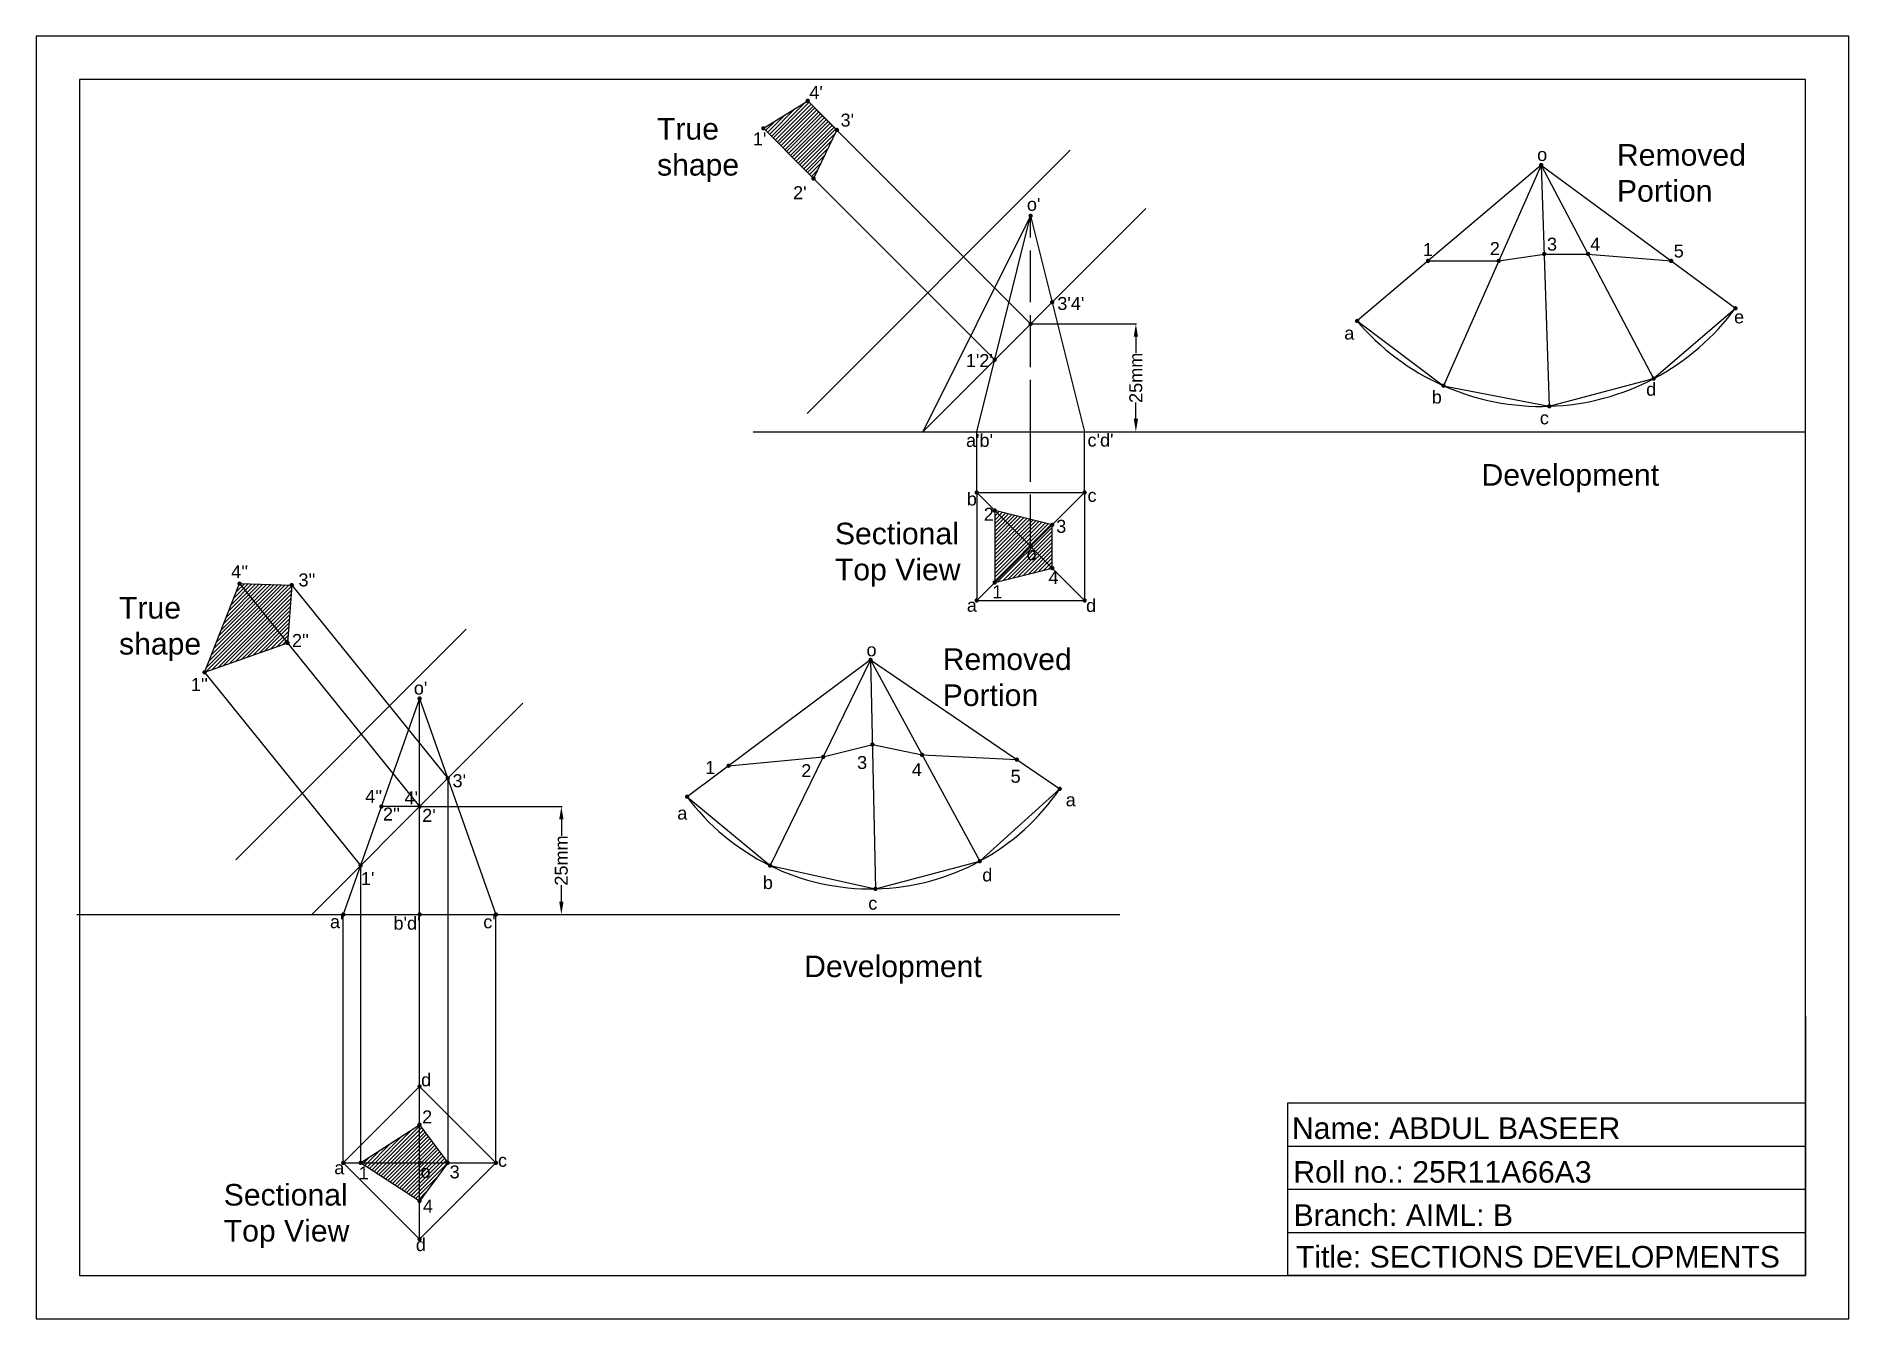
# Model space of a CAD drawing. Header units: inches. Extents: x 0 to 420, y 0 to 297.
import ezdxf

# ---------------------------------------------------------------- set-up
doc = ezdxf.new("R2010")
doc.units = ezdxf.units.IN
doc.header["$MEASUREMENT"] = 0
doc.header["$PDMODE"] = 35
doc.linetypes.add('ACAD_ISO02W100', pattern=[15, 12, -3])
doc.layers.add('Discontinuos', color=7, linetype='ACAD_ISO02W100')
doc.styles.get("Standard").update_dxf_attribs({"font": 'arial.ttf'})
doc.dimstyles.get("Standard").update_dxf_attribs({"dimtxt": 3, "dimasz": 3, "dimexe": 0.18, "dimexo": 0.0625, "dimgap": 0.09, "dimtad": 0, "dimdec": 4, "dimzin": 0, "dimdsep": 46, "dimtxsty": 'Standard', "dimcen": 0.09, "dimclrd": 256, "dimclre": 256, "dimadec": 0, "dimazin": 0, "dimtfac": 1, "dimtdec": 4, "dimtofl": 0, "dimtmove": 0, "dimatfit": 3, "dimfxl": 1, "dimtolj": 1, "dimtzin": 0, "dimlwd": -1, "dimarcsym": 0})

# ---------------------------------------------------------------- blocks, each defined once
blk = doc.blocks.new('*D1')
at = {"lineweight": -2, "transparency": 16777216}
for p, q in [((88.89, 118.62), (121.86, 118.62)), ((88.89, 93.62), (121.86, 93.62))]:
    blk.add_line(p, q, dxfattribs=at)
at = {"transparency": 16777216}
for p, q in [((121.68, 115.62), (121.68, 111.84)), ((121.68, 96.62), (121.68, 100.41))]:
    blk.add_line(p, q, dxfattribs=at)
for points in [[(121.18, 115.62), (122.18, 115.62), (121.68, 118.62)], [(121.18, 96.62), (122.18, 96.62), (121.68, 93.62)]]:
    blk.add_solid(points, dxfattribs=at)
at = {"layer": 'Defpoints', "color": 0, "transparency": 16777216}
for p in [(88.83, 118.62), (121.68, 118.62), (88.83, 93.62)]:
    blk.add_point(p, dxfattribs=at)
at = {"color": 0, "transparency": 16777216, "insert": (121.68, 106.12), "char_height": 3, "attachment_point": 5, "rotation": 90}
blk.add_mtext('\\A1;25mm', dxfattribs=at)
blk = doc.blocks.new('*D2')
at = {"lineweight": -2, "transparency": 16777216}
for p, q in [((230.49, 230.41), (254.99, 230.41)), ((230.49, 205.41), (254.99, 205.41))]:
    blk.add_line(p, q, dxfattribs=at)
at = {"transparency": 16777216}
for p, q in [((254.81, 227.41), (254.81, 223.62)), ((254.81, 208.41), (254.81, 212.19))]:
    blk.add_line(p, q, dxfattribs=at)
for points in [[(254.31, 227.41), (255.31, 227.41), (254.81, 230.41)], [(254.31, 208.41), (255.31, 208.41), (254.81, 205.41)]]:
    blk.add_solid(points, dxfattribs=at)
at = {"layer": 'Defpoints', "color": 0, "transparency": 16777216}
for p in [(230.42, 230.41), (254.81, 230.41), (230.42, 205.41)]:
    blk.add_point(p, dxfattribs=at)
at = {"color": 0, "transparency": 16777216, "insert": (254.81, 217.91), "char_height": 3, "attachment_point": 5, "rotation": 90}
blk.add_mtext('\\A1;25mm', dxfattribs=at)

msp = doc.modelspace()

# ---------------------------------------------------------------- hatches: boundary and pattern name
h = msp.add_hatch()
h.set_pattern_fill('ANSI31', color=256, scale=5)
h.set_pattern_definition([(45, (-19.4821, 19.4821), (-0.4419417, 0.4419417), [])])
h.paths.add_polyline_path([(179.93607, 264.22888, -0.318594019), (180.22121, 264.2774), (185.41729, 275.08068, -0.288227423), (185.27565, 275.30597, -0.198912367), (185.34887, 275.48275), (178.93603, 281.89559, -0.48294489), (178.54698, 281.9403), (168.69713, 275.81216, -0.14004284), (168.73486, 275.68009, -0.198912367), (168.66164, 275.50331)])
h = msp.add_hatch()
h.set_pattern_fill('ANSI31', color=256, scale=5)
h.paths.add_polyline_path([(230.42447, 185.09255), (222.09114, 187.17588), (230.42447, 178.84255)], flags=17)
h.paths.add_polyline_path([(235.42447, 183.84255), (230.42447, 185.09255), (230.42447, 178.84255)])
h.paths.add_polyline_path([(235.42447, 183.84255), (230.42447, 178.84255), (235.42447, 173.84255)])
h.paths.add_polyline_path([(230.42447, 178.84255), (222.09114, 170.50922), (235.42447, 173.84255)])
h.paths.add_polyline_path([(222.09114, 187.17588), (222.09114, 170.50922), (230.42447, 178.84255)])
h = msp.add_hatch()
h.set_pattern_fill('ANSI31', color=256, scale=5)
h.paths.add_polyline_path([(47.27123, 170.04435, -0.270286154), (47.02224, 170.00628), (39.0886, 149.92374, -0.216993988), (39.23244, 149.77456), (57.9896, 156.40624, -0.317835613), (58.06816, 156.68401)])
h.paths.add_polyline_path([(59.18166, 169.64494, -0.401363295), (58.94989, 169.9014), (47.36399, 170.23167, -0.219060862), (47.27123, 170.04435), (58.06816, 156.68401, -0.190311668), (58.24342, 156.73891)])
h = msp.add_hatch()
h.set_pattern_fill('ANSI31', color=256, scale=5)
h.paths.add_polyline_path([(88.82598, 44.93873), (75.15302, 36.0999), (88.82598, 36.0999)])
h.paths.add_polyline_path([(88.82598, 36.0999), (75.15302, 36.0999), (88.82598, 27.26106)])
h.paths.add_polyline_path([(88.82598, 44.93873), (88.82598, 36.0999), (95.35607, 36.0999)])
h.paths.add_polyline_path([(95.35607, 36.0999), (88.82598, 36.0999), (88.82598, 27.26106)])

# ---------------------------------------------------------------- linework, layer by layer
for p, q in [((168.48486, 275.68009), (178.75925, 282.07237)), ((178.75925, 282.07237), (185.52565, 275.30597)), ((230.42447, 230.40715), (180.68684, 280.14478)), ((180.11285, 264.05211), (168.48486, 275.68009)), ((185.52565, 275.30597), (180.11285, 264.05211)), ((222.09114, 222.07382), (173.43592, 270.72903)), ((178.62213, 209.64276), (239.5709, 270.59152)), ((348.74159, 267.17964), (306.06866, 231.06842)), ((348.74159, 267.17964), (326.07647, 216.07884)), ((348.74159, 267.17964), (393.74041, 234.01179)), ((348.74159, 267.17964), (350.61731, 211.30942)), ((348.74159, 267.17964), (374.783, 217.71405)), ((205.42447, 205.40715), (257.10091, 257.08359)), ((230.42447, 255.40715), (205.42447, 205.40715)), ((217.92447, 205.40715), (230.42447, 255.40715)), ((230.42447, 255.40715), (242.92447, 205.40715)), ((322.51326, 244.98437), (339.14716, 244.98437)), ((338.89716, 244.98437), (349.43332, 246.57572)), ((349.43332, 246.57572), (359.83863, 246.57572)), ((359.58863, 246.57572), (378.85391, 244.98437)), ((378.60391, 244.98437), (378.85391, 244.98437)), ((306.06866, 231.06842), (326.07647, 216.07884)), ((374.783, 217.71405), (393.74041, 234.01179)), ((326.07647, 216.07884), (350.61731, 211.30942)), ((350.61731, 211.30942), (374.783, 217.71405)), ((166.15123, 205.40715), (410, 205.40715)), ((217.92447, 191.34255), (217.92447, 205.40715)), ((242.92447, 191.34255), (242.92447, 205.40715)), ((217.92447, 191.34255), (242.92447, 191.34255)), ((217.92447, 191.34255), (217.92447, 166.34255)), ((217.92447, 191.34255), (242.92447, 166.34255)), ((242.92447, 191.34255), (217.92447, 166.34255)), ((242.92447, 191.34255), (242.92447, 166.34255)), ((222.09114, 187.17588), (222.09114, 170.50922)), ((235.42447, 183.84255), (222.09114, 187.17588)), ((235.42447, 173.84255), (235.42447, 183.84255)), ((222.09114, 170.50922), (235.42447, 173.84255)), ((38.99674, 149.69123), (47.11409, 170.23879)), ((47.11409, 170.23879), (88.82598, 118.6237)), ((47.11409, 170.23879), (59.19979, 169.89428)), ((59.19979, 169.89428), (58.2253, 156.48957)), ((59.19979, 169.89428), (95.51321, 124.95935)), ((217.92447, 166.34255), (242.92447, 166.34255)), ((46.2313, 106.30903), (99.58418, 159.66191)), ((58.2253, 156.48957), (38.99674, 149.69123)), ((193.34447, 152.5704), (150.80674, 120.89956)), ((193.34447, 152.5704), (170.04229, 104.93104)), ((193.34447, 152.5704), (237.17223, 122.71028)), ((193.34447, 152.5704), (194.4561, 99.54904)), ((193.34447, 152.5704), (218.62288, 105.94957)), ((38.8396, 149.88567), (75.15302, 104.95074)), ((88.82598, 143.6237), (71.14831, 93.6237)), ((88.82598, 93.6237), (88.82598, 143.6237)), ((88.82598, 143.6237), (106.50365, 93.6237)), ((95.35607, 125.15379), (112.77616, 142.57388)), ((182.35971, 130.11299), (193.7551, 132.98441)), ((193.7551, 132.98441), (205.26082, 130.59313)), ((205.26082, 130.59313), (227.24345, 129.47482)), ((160.44328, 128.0743), (182.35971, 130.11299)), ((63.82598, 93.6237), (95.35607, 125.15379)), ((95.35607, 125.15379), (95.35607, 36.0999)), ((218.62288, 105.94957), (237.17223, 122.71028)), ((88.82598, 118.6237), (79.98714, 118.6237)), ((150.80674, 120.89956), (170.04229, 104.93104)), ((194.4561, 99.54904), (218.62288, 105.94957)), ((75.15302, 104.95074), (75.15302, 36.0999)), ((170.04229, 104.93104), (194.4561, 99.54904)), ((9.396, 93.6237), (251.12479, 93.6237)), ((71.14831, 36.0999), (71.14831, 93.6237)), ((88.82598, 18.42223), (88.82598, 93.6237)), ((106.50365, 36.0999), (106.50365, 93.6237)), ((410, 70), (410, 10)), ((71.14831, 36.0999), (88.82598, 53.77757)), ((88.82598, 53.77757), (106.50365, 36.0999)), ((290, 10), (290, 50)), ((290, 50), (410, 50)), ((290, 10), (290, 50)), ((290, 50), (410, 50)), ((75.15302, 36.0999), (88.82598, 44.93873)), ((88.82598, 44.93873), (95.35607, 36.0999)), ((290, 40), (410, 40)), ((290, 40), (410, 40)), ((71.14831, 36.0999), (88.82598, 18.42223)), ((71.14831, 36.0999), (106.50365, 36.0999)), ((88.82598, 27.26106), (75.15302, 36.0999)), ((88.82598, 18.42223), (106.50365, 36.0999)), ((95.35607, 36.0999), (88.82598, 27.26106)), ((290, 30), (410, 30)), ((290, 30), (410, 30)), ((290, 20), (410, 20)), ((290, 20), (410, 20)), ((410, 10), (290, 10)), ((410, 10), (290, 10))]:
    msp.add_line(p, q)
for points in [[(0, 0), (420, 0), (420, 297), (0, 297)], [(10, 10), (410, 10), (410, 287), (10, 287)]]:
    msp.add_lwpolyline(points, close=True)
at = {"const_width": 0.5}
for points in [[(178.50925, 282.07237, 1), (179.00925, 282.07237, 1)], [(168.23486, 275.68009, 1), (168.73486, 275.68009, 1)], [(185.27565, 275.30597, 1), (185.77565, 275.30597, 1)], [(348.49159, 267.17964, 1), (348.99159, 267.17964, 1)], [(179.86285, 264.05211, 1), (180.36285, 264.05211, 1)], [(322.26326, 244.98437, 1), (322.76326, 244.98437, 1)], [(338.64716, 244.98437, 1), (339.14716, 244.98437, 1)], [(349.18332, 246.57572, 1), (349.68332, 246.57572, 1)], [(359.33863, 246.57572, 1), (359.83863, 246.57572, 1)], [(378.60391, 244.98437, 1), (379.10391, 244.98437, 1)], [(235.17447, 235.40715, 1), (235.67447, 235.40715, 1)], [(305.83887, 231.16689, 1), (306.29845, 230.96995, 1)], [(393.51062, 234.11026, 1), (393.9702, 233.91332, 1)], [(230.17447, 230.40715, 1), (230.67447, 230.40715, 1)], [(221.84114, 222.07382, 1), (222.34114, 222.07382, 1)], [(325.84668, 216.17731, 1), (326.30626, 215.98037, 1)], [(374.55321, 217.81251, 1), (375.01279, 217.61558, 1)], [(350.38752, 211.40789, 1), (350.8471, 211.21095, 1)], [(217.67447, 191.34255, 1), (218.17447, 191.34255, 1)], [(242.67447, 191.34255, 1), (243.17447, 191.34255, 1)], [(221.84114, 187.17588, 1), (222.34114, 187.17588, 1)], [(235.17447, 183.84255, 1), (235.67447, 183.84255, 1)], [(230.17447, 178.84255, 1), (230.67447, 178.84255, 1)], [(235.17447, 173.84255, 1), (235.67447, 173.84255, 1)], [(46.86409, 170.23879, 1), (47.36409, 170.23879, 1)], [(58.94979, 169.89428, 1), (59.44979, 169.89428, 1)], [(221.84114, 170.50922, 1), (222.34114, 170.50922, 1)], [(217.67447, 166.34255, 1), (218.17447, 166.34255, 1)], [(242.67447, 166.34255, 1), (243.17447, 166.34255, 1)], [(57.9753, 156.48957, 1), (58.4753, 156.48957, 1)], [(193.13686, 152.70969, 1), (193.55207, 152.43111, 1)], [(38.74674, 149.69123, 1), (39.24674, 149.69123, 1)], [(88.57598, 143.6237, 1), (89.07598, 143.6237, 1)], [(182.10971, 130.11299, 1), (182.60971, 130.11299, 1)], [(193.5051, 132.98441, 1), (194.0051, 132.98441, 1)], [(205.01082, 130.59313, 1), (205.51082, 130.59313, 1)], [(160.19328, 128.0743, 1), (160.69328, 128.0743, 1)], [(226.99345, 129.47482, 1), (227.49345, 129.47482, 1)], [(95.10607, 125.15379, 1), (95.60607, 125.15379, 1)], [(236.96463, 122.84957, 1), (237.37984, 122.57099, 1)], [(79.73714, 118.6237, 1), (80.23714, 118.6237, 1)], [(88.57598, 118.6237, 1), (89.07598, 118.6237, 1)], [(150.59914, 121.03885, 1), (151.01434, 120.76027, 1)], [(74.90302, 104.95074, 1), (75.40302, 104.95074, 1)], [(169.83469, 105.07033, 1), (170.24989, 104.79175, 1)], [(218.41528, 106.08886, 1), (218.83048, 105.81028, 1)], [(194.2485, 99.68833, 1), (194.6637, 99.40975, 1)], [(70.89831, 93.6237, 1), (71.39831, 93.6237, 1)], [(88.57598, 93.6237, 1), (89.07598, 93.6237, 1)], [(106.25365, 93.6237, 1), (106.75365, 93.6237, 1)], [(88.57598, 53.77757, 1), (89.07598, 53.77757, 1)], [(88.57598, 44.93873, 1), (89.07598, 44.93873, 1)], [(70.89831, 36.0999, 1), (71.39831, 36.0999, 1)], [(74.90302, 36.0999, 1), (75.40302, 36.0999, 1)], [(88.57598, 36.0999, 1), (89.07598, 36.0999, 1)], [(95.10607, 36.0999, 1), (95.60607, 36.0999, 1)], [(106.25365, 36.0999, 1), (106.75365, 36.0999, 1)], [(88.57598, 27.26106, 1), (89.07598, 27.26106, 1)], [(88.57598, 18.42223, 1), (89.07598, 18.42223, 1)]]:
    msp.add_lwpolyline(points, format="xyb", close=True, dxfattribs=at)
for centre, radius, start, end in [((348.74159, 267.17964), 55.9017, 219.9827497, 323.8629502), ((193.34447, 152.5704), 53.03301, 216.3988912, 326.0032593)]:
    msp.add_arc(centre, radius, start, end)
at = {"layer": 'Discontinuos'}
for p, q in [((230.42447, 205.40715), (230.42447, 255.40715)), ((230.42447, 178.84255), (230.42447, 205.40715))]:
    msp.add_line(p, q, dxfattribs=at)
at = {"layer": 'Discontinuos', "const_width": 0.5}
msp.add_lwpolyline([(230.17447, 255.40715, 1), (230.67447, 255.40715, 1)], format="xyb", close=True, dxfattribs=at)

# ---------------------------------------------------------------- texts
at = {"char_height": 3, "width": 2.0013643, "attachment_point": 1}
for s, insert in [("4'", (179.13714, 285.50506)), ("3'", (186.37087, 279.08758)), ("1'", (166.05197, 274.72019)), ("2'", (175.37459, 262.27332)), ("3'4'", (236.60298, 236.61813)), ("1'2'", (215.40719, 223.41437)), ("a'b'", (215.45053, 204.91404)), ("c'd'", (243.60532, 204.97498)), ('b', (215.63585, 191.33433))]:
    msp.add_mtext(s, dxfattribs=dict(at, insert=insert))
at = {"attachment_point": 1}
for s, insert, char_height in [('True\\Pshape', (143.84705, 278.07055), 5), ('o', (347.78953, 271.12145), 3), ('Removed\\PPortion', (366.28879, 272.02352), 5), ("o'", (229.56131, 259.58055), 3), ('1', (321.30889, 249.10009), 3), ('2', (336.82914, 249.33132), 3), ('3', (350.07095, 250.36049), 3), ('4', (360.07869, 250.33417), 3), ('5', (379.43666, 248.77494), 3), ('e', (393.42647, 233.51282), 3), ('a', (303.08693, 229.75826), 3), ('b', (323.37243, 214.94311), 3), ('d', (373.05905, 216.75252), 3), ('c', (348.4236, 210.12776), 3), ('Development', (334.90758, 197.923), 5), ('c', (243.60907, 192.17725), 3), ('2', (219.5627, 187.8051), 3), ('3', (236.35408, 185.01273), 3), ('Sectional\\PTop View', (185.0682, 184.34716), 5), ('o', (229.48093, 178.66311), 3), ('4', (234.53849, 173.14408), 3), ('1', (221.53834, 169.8492), 3), ('True\\Pshape', (19.18287, 167.14632), 5), ('a', (215.63585, 166.72416), 3), ('d', (243.26511, 166.67302), 3), ('Removed\\PPortion', (210.04566, 155.24343), 5), ('Development', (177.94756, 84.11672), 5), ('Name: ABDUL BASEER', (290.97983, 46.63595), 5), ('Roll no.: 25R11A66A3', (291.296, 36.49032), 5), ('Sectional\\PTop View', (43.44578, 31.20468), 5), ('Branch: AIML: B', (291.34896, 26.50567), 5), ('Title: SECTIONS DEVELOPMENTS', (291.89641, 16.8532), 5)]:
    msp.add_mtext(s, dxfattribs=dict(at, insert=insert, char_height=char_height))
at = {"char_height": 3, "attachment_point": 1}
for s, width, insert in [("4''", 0.2, (45.17074, 174.50475)), ("3''", 0.2, (60.75358, 172.59879)), ("2''", 0.2, (59.25151, 158.57202)), ('o', 0.2, (192.3883, 156.41071)), ("1''", 0.2, (35.83997, 148.38406)), ("o'", 0.2, (87.48998, 147.54931)), ('3', 0.2, (190.20596, 130.31455)), ("3'", 0.2, (96.46859, 126.09586)), ('1', 0.2, (155.01078, 129.14892)), ('2', 0.2, (177.27385, 128.42043)), ('4', 3, (202.88462, 128.65641)), ('5', 0.2, (225.78588, 127.13091)), ("4''", 0.2, (76.23344, 122.46256)), ("4'", 0.2, (85.32639, 122.1378)), ("2''", 0.2, (80.34384, 118.38226)), ("2'", 0.2, (89.4368, 118.0575)), ('a', 0.2, (148.53993, 118.5936)), ('a', 0.2, (238.55217, 121.67565)), ("1'", 3, (75.23771, 103.44439)), ('b', 3, (168.38019, 102.50223)), ('d', 0.2, (219.2138, 104.27324)), ('c', 0.2, (192.79889, 97.72365)), ("a'", 0.2, (68.06547, 93.44947)), ("b'd'", 0.2, (82.7815, 93.09725)), ("c'", 0.2, (103.59036, 93.41508)), ('d', 0.2, (89.18216, 56.82467)), ('2', 0.2, (89.42033, 48.22918)), ('a', 0.2, (69.05946, 36.46178)), ('1', 3, (74.71531, 35.25827)), ('o', 0.2, (89.04514, 35.59239)), ('3', 0.2, (95.78899, 35.50264)), ('c', 0.2, (106.99338, 38.17171)), ('4', 0.2, (89.60223, 27.56362)), ('d', 0.2, (87.96987, 18.66927))]:
    msp.add_mtext_dynamic_manual_height_columns(s, width=width, gutter_width=1, heights=[0], dxfattribs=dict(at, insert=insert))

# ---------------------------------------------------------------- dimensions: what is measured, and where the dimension line sits
for base, p1, p2, picture, middle in [((254.8084, 230.40715), (230.42447, 205.40715), (230.42447, 230.40715), '*D2', (254.8084, 217.90715)), ((121.6754, 118.6237), (88.82598, 93.6237), (88.82598, 118.6237), '*D1', (121.6754, 106.1237))]:
    dim = msp.add_linear_dim(base=base, p1=p1, p2=p2, angle=90, text='25mm', dimstyle='Standard')
    dim.commit()
    dim.dimension.update_dxf_attribs({"geometry": picture, "text_midpoint": middle})

doc.saveas('drawing.dxf')
